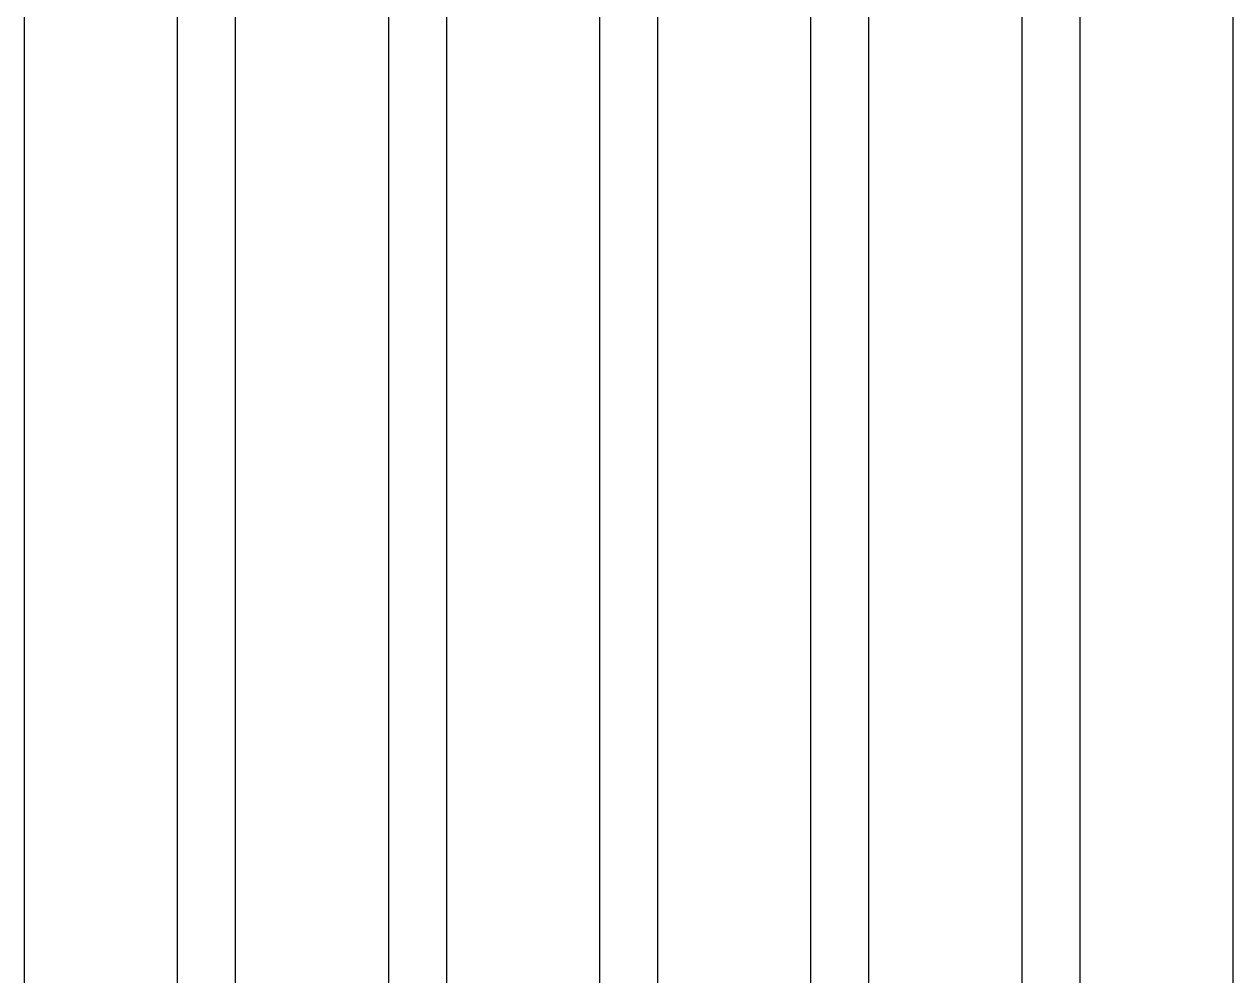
# Model space of a CAD drawing. Extents: x -84241 to 2571207, y -257003 to 1687411.
# Drawn here: x 35803.8 to 36261.8, y -12457.8 to -12097.2 of the extents above; entities that cross this region are included whole.
import ezdxf

# ---------------------------------------------------------------- set-up
doc = ezdxf.new("R2010")
doc.units = 0
doc.header["$LTSCALE"] = 1000
doc.layers.get('0').update_dxf_attribs({"linetype": 'CONTINUOUS'})
doc.layers.add('W-WSUP-EQPM', color=40, linetype='CONTINUOUS')

# ---------------------------------------------------------------- blocks, each defined once
blk = doc.blocks.new('*U357')
at = {"color": 8, "linetype": 'Continuous'}
for p, q in [((1469517.34, 3476962.13), (1469517.34, 3475194.49)), ((1469597.34, 3476962.13), (1469597.34, 3475194.49)), ((1469677.34, 3476965.33), (1469677.34, 3475194.49)), ((1469757.34, 3476962.13), (1469757.34, 3475194.49)), ((1469837.34, 3476962.13), (1469837.34, 3475194.49)), ((1469575.34, 3476955.33), (1469575.34, 3475194.49)), ((1469655.34, 3476955.33), (1469655.34, 3475194.49)), ((1469735.34, 3476955.33), (1469735.34, 3475194.49)), ((1469815.34, 3476955.33), (1469815.34, 3475194.49)), ((1469895.34, 3476955.33), (1469895.34, 3475194.49)), ((1469917.34, 3476955.33), (1469917.34, 3475194.49)), ((1469975.34, 3476955.33), (1469975.34, 3475194.49))]:
    blk.add_line(p, q, dxfattribs=at)

msp = doc.modelspace()

# ---------------------------------------------------------------- block references
at = {"layer": 'W-WSUP-EQPM'}
msp.add_blockref('*U357', (-1433713.5183, -3488808.9416), dxfattribs=at)

doc.saveas('drawing.dxf')
